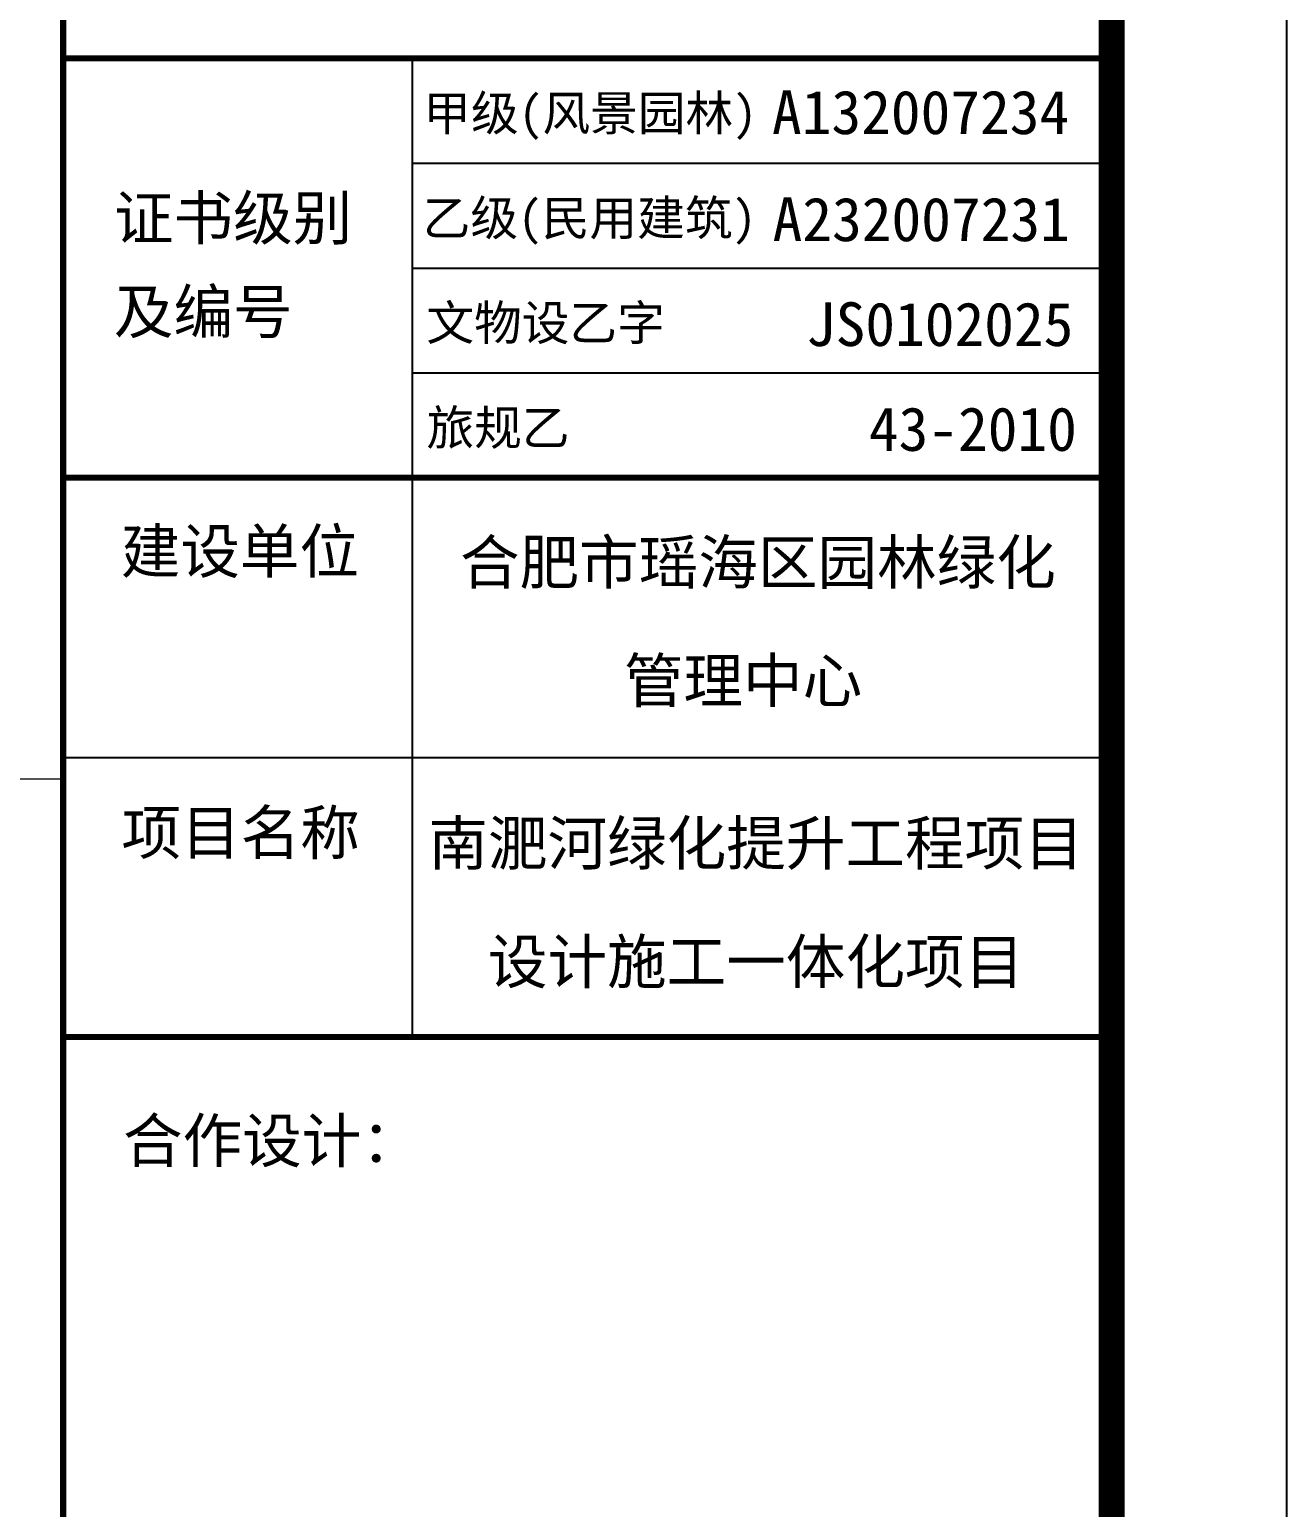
# Model space of a CAD drawing. Extents: x 396092 to 455492, y 17293 to 132793.
# Drawn here: x 409144 to 410942, y 24345 to 26459 of the extents above; entities that cross this region are included whole.
import ezdxf
from ezdxf.enums import TextEntityAlignment as Align

# ---------------------------------------------------------------- set-up
doc = ezdxf.new("R2010")
doc.units = 0
doc.header["$LTSCALE"] = 1000
doc.header["$MEASUREMENT"] = 0
doc.linetypes.add('DASH', pattern=[0.35, 0.25, -0.1])
doc.layers.add('8', color=8, linetype='Continuous', lineweight=9)
doc.styles.add('图框 黑体', font='simhei_0.ttf', dxfattribs={"width": 0.7})

# ---------------------------------------------------------------- blocks, each defined once
blk = doc.blocks.new('A$Ce900529c')
for p, q in [((1499.471, -739.989), (1499.471, -683.989)), ((1499.471, -689.989), (1539.471, -689.989)), ((1499.471, -695.989), (1539.471, -695.989)), ((1499.471, -701.989), (1539.471, -701.989)), ((1479.471, -723.989), (1539.471, -723.989))]:
    blk.add_line(p, q)
blk.add_lwpolyline([(955.471, -628.989), (1549.471, -628.989), (1549.471, -1048.989), (955.471, -1048.989)], close=True)
at = {"const_width": 1.5}
blk.add_lwpolyline([(1539.471, -638.989), (980.471, -638.989), (980.471, -1038.989), (1539.471, -1038.989)], close=True, dxfattribs=at)
at = {"const_width": 0.35}
for points in [[(1479.471, -1038.989), (1479.471, -638.989)], [(1479.471, -683.989), (1539.471, -683.989)], [(1479.471, -707.989), (1539.471, -707.989)], [(1479.471, -739.989), (1539.471, -739.989)]]:
    blk.add_lwpolyline(points, dxfattribs=at)
at = {"style": '图框 黑体'}
for s, height, p in [('甲级(风景园林)', 2, (1500.083, -688.122)), ('A132007234', 2.5, (1520.032, -688.325)), ('证书级别', 2.5, (1482.374, -694.369)), ('乙级(民用建筑)', 2, (1500.046, -694.122)), ('A232007231', 2.5, (1520.068, -694.45)), ('及编号', 2.5, (1482.374, -699.734)), ('文物设乙字', 2, (1500.259, -700.122)), ('JS0102025 ', 2.5, (1521.973, -700.45)), ('旅规乙', 2, (1500.266, -706.122)), ('43-2010 ', 2.5, (1525.576, -706.45)), ('合作设计：', 2.5, (1482.893, -747.166))]:
    blk.add_text(s, height=height, dxfattribs=at).set_placement(p)
for s, p in [('建设单位', (1489.588, -712.14)), ('合肥市瑶海区园林绿化', (1519.226, -712.766)), ('管理中心 ', (1519.226, -719.545)), ('项目名称', (1489.63, -728.242)), ('南淝河绿化提升工程项目', (1519.121, -728.852)), ('设计施工一体化项目', (1519.121, -735.631))]:
    blk.add_text(s, height=2.5, dxfattribs=at).set_placement(p, align=Align.MIDDLE)

msp = doc.modelspace()

# ---------------------------------------------------------------- linework, layer by layer
at = {"layer": '8', "linetype": 'DASH'}
msp.add_lwpolyline([(403475.2, 25387.6), (409192.3, 25387.6), (409192.3, 20399.7), (403475.2, 20399.7)], close=True, dxfattribs=at)

# ---------------------------------------------------------------- block references
at = {"xscale": 25, "yscale": 25, "zscale": 25}
msp.add_blockref('A$Ce900529c', (372205.5, 43518), dxfattribs=at)

doc.saveas('drawing.dxf')
